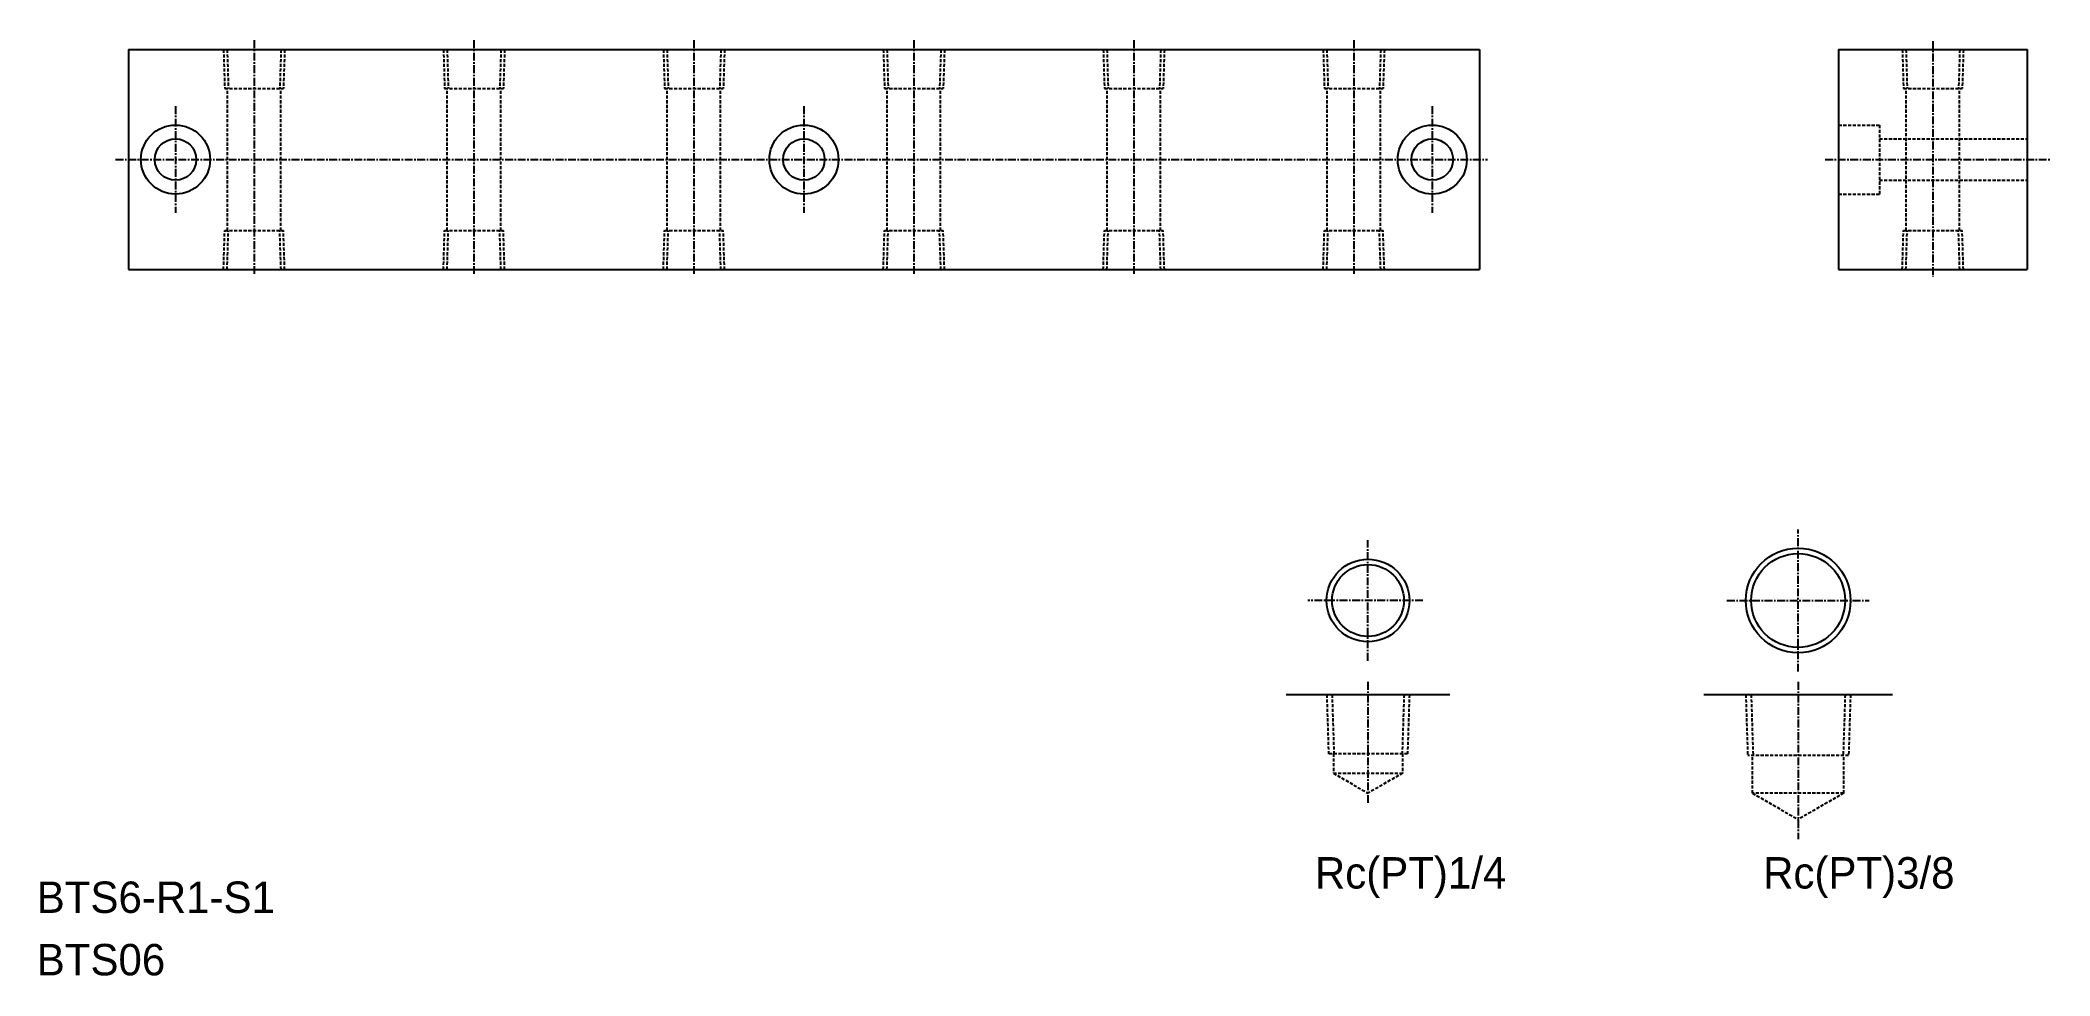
# Model space of a CAD drawing. Extents: x 2948 to 3267, y 7748 to 7897.
import ezdxf
from ezdxf.enums import TextEntityAlignment as Align

# ---------------------------------------------------------------- set-up
doc = ezdxf.new("R2010")
doc.units = 0
doc.linetypes.add('CENTER', pattern=[2, 1.25, -0.25, 0.25, -0.25])
doc.linetypes.add('DASHED', pattern=[0.75, 0.5, -0.25])
doc.layers.get('0').update_dxf_attribs({"linetype": 'CONTINUOUS'})
doc.layers.add('CENTER', color=1, linetype='CENTER')

msp = doc.modelspace()

# ---------------------------------------------------------------- linework, layer by layer
at = {"color": 7, "linetype": 'CONTINUOUS'}
for p, q in [((2961.67, 7895.23), (3176.67, 7895.23)), ((2961.67, 7895.23), (2961.67, 7860.23)), ((3176.67, 7895.23), (3176.67, 7860.23)), ((3233.83, 7895.23), (3263.83, 7895.23)), ((3233.83, 7895.23), (3233.83, 7860.23)), ((3263.83, 7895.23), (3263.83, 7860.23)), ((3176.67, 7886.48), (3176.67, 7886.48)), ((3176.67, 7877.73), (3176.67, 7877.73)), ((2961.67, 7860.23), (3176.67, 7860.23)), ((3233.83, 7860.23), (3263.83, 7860.23)), ((3171.94, 7792.53), (3145.94, 7792.53)), ((3242.39, 7792.53), (3212.39, 7792.53))]:
    msp.add_line(p, q, dxfattribs=at)
at = {"color": 3, "linetype": 'DASHED'}
for p, q in [((2976.81, 7895.23), (2977, 7889.03)), ((2977.39, 7895.23), (2977.58, 7889.03)), ((2985.96, 7895.23), (2985.76, 7889.03)), ((2986.54, 7895.23), (2986.34, 7889.03)), ((3011.81, 7895.23), (3012, 7889.03)), ((3012.39, 7895.23), (3012.58, 7889.03)), ((3020.96, 7895.23), (3020.76, 7889.03)), ((3021.54, 7895.23), (3021.34, 7889.03)), ((3046.81, 7895.23), (3047, 7889.03)), ((3047.39, 7895.23), (3047.58, 7889.03)), ((3055.96, 7895.23), (3055.76, 7889.03)), ((3056.54, 7895.23), (3056.34, 7889.03)), ((3081.81, 7895.23), (3082, 7889.03)), ((3082.39, 7895.23), (3082.58, 7889.03)), ((3090.96, 7895.23), (3090.76, 7889.03)), ((3091.54, 7895.23), (3091.34, 7889.03)), ((3116.81, 7895.23), (3117, 7889.03)), ((3117.39, 7895.23), (3117.58, 7889.03)), ((3125.96, 7895.23), (3125.76, 7889.03)), ((3126.54, 7895.23), (3126.34, 7889.03)), ((3151.81, 7895.23), (3152, 7889.03)), ((3152.39, 7895.23), (3152.58, 7889.03)), ((3160.96, 7895.23), (3160.76, 7889.03)), ((3161.54, 7895.23), (3161.34, 7889.03)), ((3243.97, 7895.23), (3244.16, 7889.03)), ((3244.55, 7895.23), (3244.74, 7889.03)), ((3253.11, 7895.23), (3252.92, 7889.03)), ((3253.69, 7895.23), (3253.5, 7889.03)), ((2977, 7889.03), (2986.34, 7889.03)), ((2977.42, 7866.43), (2977.42, 7889.03)), ((2985.92, 7866.43), (2985.92, 7889.03)), ((3012, 7889.03), (3021.34, 7889.03)), ((3012.42, 7866.43), (3012.42, 7889.03)), ((3020.92, 7866.43), (3020.92, 7889.03)), ((3047, 7889.03), (3056.34, 7889.03)), ((3047.42, 7866.43), (3047.42, 7889.03)), ((3055.92, 7866.43), (3055.92, 7889.03)), ((3082, 7889.03), (3091.34, 7889.03)), ((3082.42, 7866.43), (3082.42, 7889.03)), ((3090.92, 7866.43), (3090.92, 7889.03)), ((3117, 7889.03), (3126.34, 7889.03)), ((3117.42, 7866.43), (3117.42, 7889.03)), ((3125.92, 7866.43), (3125.92, 7889.03)), ((3152, 7889.03), (3161.34, 7889.03)), ((3152.42, 7866.43), (3152.42, 7889.03)), ((3160.92, 7866.43), (3160.92, 7889.03)), ((3244.16, 7889.03), (3253.5, 7889.03)), ((3244.58, 7866.43), (3244.58, 7889.03)), ((3253.08, 7866.43), (3253.08, 7889.03)), ((3233.83, 7883.23), (3240.33, 7883.23)), ((3240.33, 7883.23), (3240.33, 7872.23)), ((3240.33, 7881.03), (3263.83, 7881.03)), ((3240.33, 7874.43), (3263.83, 7874.43)), ((3233.83, 7872.23), (3240.33, 7872.23)), ((2976.81, 7860.23), (2977, 7866.43)), ((2977, 7866.43), (2986.34, 7866.43)), ((2977.39, 7860.23), (2977.58, 7866.43)), ((2985.96, 7860.23), (2985.76, 7866.43)), ((2986.54, 7860.23), (2986.34, 7866.43)), ((3011.81, 7860.23), (3012, 7866.43)), ((3012, 7866.43), (3021.34, 7866.43)), ((3012.39, 7860.23), (3012.58, 7866.43)), ((3020.96, 7860.23), (3020.76, 7866.43)), ((3021.54, 7860.23), (3021.34, 7866.43)), ((3046.81, 7860.23), (3047, 7866.43)), ((3047, 7866.43), (3056.34, 7866.43)), ((3047.39, 7860.23), (3047.58, 7866.43)), ((3055.96, 7860.23), (3055.76, 7866.43)), ((3056.54, 7860.23), (3056.34, 7866.43)), ((3081.81, 7860.23), (3082, 7866.43)), ((3082, 7866.43), (3091.34, 7866.43)), ((3082.39, 7860.23), (3082.58, 7866.43)), ((3090.96, 7860.23), (3090.76, 7866.43)), ((3091.54, 7860.23), (3091.34, 7866.43)), ((3116.81, 7860.23), (3117, 7866.43)), ((3117, 7866.43), (3126.34, 7866.43)), ((3117.39, 7860.23), (3117.58, 7866.43)), ((3125.96, 7860.23), (3125.76, 7866.43)), ((3126.54, 7860.23), (3126.34, 7866.43)), ((3151.81, 7860.23), (3152, 7866.43)), ((3152, 7866.43), (3161.34, 7866.43)), ((3152.39, 7860.23), (3152.58, 7866.43)), ((3160.96, 7860.23), (3160.76, 7866.43)), ((3161.54, 7860.23), (3161.34, 7866.43)), ((3243.97, 7860.23), (3244.16, 7866.43)), ((3244.16, 7866.43), (3253.5, 7866.43)), ((3244.55, 7860.23), (3244.74, 7866.43)), ((3253.11, 7860.23), (3252.92, 7866.43)), ((3253.69, 7860.23), (3253.5, 7866.43)), ((3152.37, 7792.53), (3152.66, 7783.13)), ((3153.22, 7792.53), (3153.52, 7783.13)), ((3164.67, 7792.53), (3164.37, 7783.13)), ((3165.52, 7792.53), (3165.23, 7783.13)), ((3219.06, 7792.53), (3219.36, 7782.83)), ((3219.91, 7792.53), (3220.22, 7782.83)), ((3234.86, 7792.53), (3234.56, 7782.83)), ((3235.72, 7792.53), (3235.42, 7782.83)), ((3165.23, 7783.13), (3152.66, 7783.13)), ((3153.44, 7783.13), (3153.44, 7780.03)), ((3164.44, 7783.13), (3164.44, 7780.03)), ((3235.42, 7782.83), (3219.36, 7782.83)), ((3220.14, 7776.85), (3220.14, 7782.83)), ((3234.64, 7776.85), (3234.64, 7782.83)), ((3153.44, 7780.03), (3164.44, 7780.03)), ((3153.44, 7780.03), (3158.94, 7776.85)), ((3164.44, 7780.03), (3158.94, 7776.85)), ((3234.64, 7776.85), (3220.14, 7776.85)), ((3220.14, 7776.85), (3227.39, 7772.67)), ((3234.64, 7776.85), (3227.39, 7772.67))]:
    msp.add_line(p, q, dxfattribs=at)
at = {"color": 7, "linetype": 'CONTINUOUS'}
for centre, radius in [((2969.17, 7877.73), 5.5), ((2969.17, 7877.73), 3.3), ((3069.17, 7877.73), 5.5), ((3069.17, 7877.73), 3.3), ((3169.17, 7877.73), 5.5), ((3169.17, 7877.73), 3.3), ((3158.94, 7807.53), 5.72), ((3227.39, 7807.53), 7.47)]:
    msp.add_circle(centre, radius, dxfattribs=at)
at = {"color": 3, "linetype": 'CONTINUOUS'}
for centre, radius in [((3158.94, 7807.53), 6.58), ((3227.39, 7807.53), 8.33)]:
    msp.add_circle(centre, radius, dxfattribs=at)
at = {"layer": 'CENTER', "color": 1, "linetype": 'CENTER'}
for p, q in [((2981.67, 7896.74), (2981.67, 7859.52)), ((3016.67, 7896.74), (3016.67, 7859.52)), ((3051.67, 7896.74), (3051.67, 7859.52)), ((3086.67, 7896.74), (3086.67, 7859.52)), ((3121.67, 7896.74), (3121.67, 7859.52)), ((3156.67, 7896.74), (3156.67, 7859.52)), ((3248.83, 7896.59), (3248.83, 7859.07)), ((2969.17, 7886.23), (2969.17, 7869.23)), ((3069.17, 7886.23), (3069.17, 7869.23)), ((3169.17, 7886.23), (3169.17, 7869.23)), ((2959.64, 7877.73), (3177.96, 7877.73)), ((3231.69, 7877.73), (3267.44, 7877.73)), ((3158.94, 7797.95), (3158.94, 7817.11)), ((3227.39, 7796.2), (3227.39, 7818.86)), ((3167.67, 7807.53), (3149.37, 7807.53)), ((3216.06, 7807.53), (3238.72, 7807.53)), ((3158.94, 7794.56), (3158.94, 7775.03)), ((3227.39, 7794.56), (3227.39, 7769.54))]:
    msp.add_line(p, q, dxfattribs=at)

# ---------------------------------------------------------------- texts
at = {"color": 7, "linetype": 'CONTINUOUS'}
for s, p in [('Rc(PT)1/4', (3180.95, 7764.17)), ('Rc(PT)3/8', (3252.28, 7764.17))]:
    msp.add_text(s, height=5, dxfattribs=at).set_placement(p, align=Align.MIDDLE_RIGHT)
for s, p in [('BTS6-R1-S1', (2947.09, 7757.79)), ('BTS06', (2947.09, 7747.85))]:
    msp.add_text(s, height=5, dxfattribs=at).set_placement(p)

doc.saveas('drawing.dxf')
